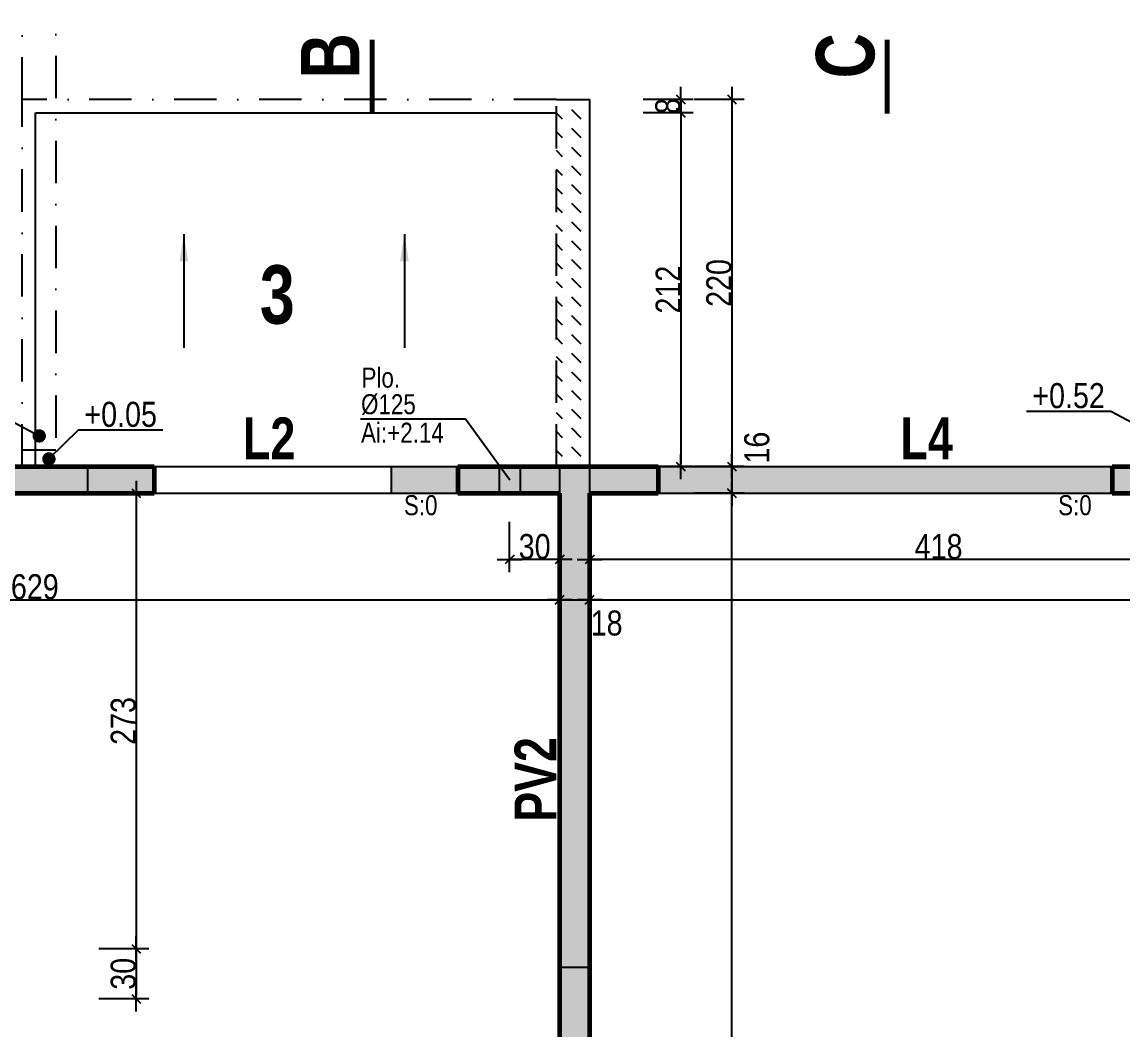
# Model space of a CAD drawing. Header units: millimetres. Extents: x -1734 to 5256, y -3612 to 588.
# Drawn here: x 633 to 1292, y -659 to -55 of the extents above; entities that cross this region are included whole.
import ezdxf
from ezdxf.enums import TextEntityAlignment as Align

# ---------------------------------------------------------------- set-up
doc = ezdxf.new("R2010")
doc.units = ezdxf.units.MM
doc.linetypes.add('CACHEX2', pattern=[19.05, 12.7, -6.35])
doc.linetypes.add('TIRETPTX2', pattern=[50.8, 25.4, -12.7, 0, -12.7])
for name, color, linetype in [('01_cote_gen', 4, 'Continuous'), ('01_isolant ext', 2, 'TIRETPTX2'), ('01_linteaux', 2, 'Continuous'), ('01_murs_sup', 2, 'CACHEX2'), ('01_poch_murs', 253, 'Continuous'), ('01_poch_poteaux', 250, 'Continuous'), ('01_resv', 32, 'Continuous'), ('01_texte', 230, 'Continuous'), ('AA_COTES', 2, 'Continuous')]:
    doc.layers.add(name, color=color, linetype=linetype)
doc.layers.add('01_murs_coup', color=5, linetype='Continuous', lineweight=60)
doc.styles.add('Arial Narrow', font='ARIALN.TTF')
doc.styles.add('impact', font='impact.ttf')
doc.styles.add('MATTE_TXT', font='arial.ttf')
doc.styles.add('STYLE2', font='ARIALN.TTF')
doc.dimstyles.new('JB50', dxfattribs={"dimscale": 0.1, "dimtxt": 150, "dimasz": 15, "dimexe": 0.1, "dimexo": 0.1, "dimgap": 0.09, "dimtad": 1, "dimdec": 1, "dimdsep": 46, "dimtxsty": 'STYLE2', "dimblk1": 'BOND_G', "dimblk2": 'BOND_D', "dimsah": 1, "dimcen": 1.5, "dimdle": 0.01, "dimse1": 1, "dimse2": 1, "dimclrd": 4, "dimclre": 2, "dimclrt": 6, "dimazin": 2, "dimtfac": 2.333333, "dimtdec": 1, "dimtix": 1, "dimtmove": 2, "dimatfit": 3, "dimldrblk": 'BOND_G', "dimfxl": 1, "dimtolj": 1, "dimtzin": 0, "dimarcsym": 0})
pattern_1 = [(135, (-68736.468, 24963.4096), (-11.22532015, 9e-16), [7.9375, -7.9375])]

# ---------------------------------------------------------------- blocks, each defined once
blk = doc.blocks.new('BOND_G')
at = {"layer": 'AA_COTES', "color": 0}
for p, q in [((0, -5), (0, 15)), ((5, 0), (-5, 0)), ((1.77, 1.77), (-1.77, -1.77))]:
    blk.add_line(p, q, dxfattribs=at)
blk = doc.blocks.new('BOND_D')
at = {"layer": 'AA_COTES', "color": 0}
for p, q in [((0, 5), (0, -15)), ((5, 0), (-5, 0)), ((-1.77, -1.77), (1.77, 1.77))]:
    blk.add_line(p, q, dxfattribs=at)
blk = doc.blocks.new('*D24')
at = {"layer": '01_cote_gen', "color": 4, "lineweight": -2, "transparency": 16777216}
blk.add_line((327.23, -401.49), (953.23, -401.49), dxfattribs=at)
at = {"layer": 'DEFPOINTS', "color": 0}
for p in [(954.73, -401.49), (325.73, -427.04), (954.73, -427.04)]:
    blk.add_point(p, dxfattribs=at)
at = {"layer": '01_cote_gen', "color": 4, "lineweight": -2, "transparency": 16777216, "xscale": 1.5, "yscale": 1.5, "zscale": 1.5, "rotation": 180}
blk.add_blockref('BOND_G', (325.73, -401.49), dxfattribs=at)
at = {"layer": '01_cote_gen', "color": 4, "lineweight": -2, "transparency": 16777216, "xscale": 1.5, "yscale": 1.5, "zscale": 1.5}
blk.add_blockref('BOND_D', (954.73, -401.49), dxfattribs=at)
at = {"layer": '01_cote_gen', "color": 6, "transparency": 16777216, "insert": (640.23, -393.82), "char_height": 15, "attachment_point": 5, "style": 'STYLE2'}
blk.add_mtext('\\A1;629', dxfattribs=at)
blk = doc.blocks.new('*D25')
at = {"layer": '01_cote_gen', "color": 4, "lineweight": -2, "transparency": 16777216}
blk.add_line((956.23, -401.49), (971.23, -401.49), dxfattribs=at)
at = {"layer": 'DEFPOINTS', "color": 0}
for p in [(972.73, -401.49), (954.73, -423.99), (972.73, -423.99)]:
    blk.add_point(p, dxfattribs=at)
at = {"layer": '01_cote_gen', "color": 4, "lineweight": -2, "transparency": 16777216, "xscale": 1.5, "yscale": 1.5, "zscale": 1.5, "rotation": 180}
blk.add_blockref('BOND_G', (954.73, -401.49), dxfattribs=at)
at = {"layer": '01_cote_gen', "color": 4, "lineweight": -2, "transparency": 16777216, "xscale": 1.5, "yscale": 1.5, "zscale": 1.5}
blk.add_blockref('BOND_D', (972.73, -401.49), dxfattribs=at)
at = {"layer": '01_cote_gen', "color": 6, "transparency": 16777216, "insert": (982.83, -415.56), "char_height": 15, "attachment_point": 5, "style": 'STYLE2'}
blk.add_mtext('\\A1;18', dxfattribs=at)
blk = doc.blocks.new('*D26')
at = {"layer": '01_cote_gen', "color": 4, "lineweight": -2, "transparency": 16777216}
blk.add_line((974.23, -401.49), (1720.23, -401.49), dxfattribs=at)
at = {"layer": 'DEFPOINTS', "color": 0}
for p in [(1721.73, -401.49), (972.73, -423.99), (1721.73, -423.99)]:
    blk.add_point(p, dxfattribs=at)
at = {"layer": '01_cote_gen', "color": 4, "lineweight": -2, "transparency": 16777216, "xscale": 1.5, "yscale": 1.5, "zscale": 1.5, "rotation": 180}
blk.add_blockref('BOND_G', (972.73, -401.49), dxfattribs=at)
at = {"layer": '01_cote_gen', "color": 4, "lineweight": -2, "transparency": 16777216, "xscale": 1.5, "yscale": 1.5, "zscale": 1.5}
blk.add_blockref('BOND_D', (1721.73, -401.49), dxfattribs=at)
at = {"layer": '01_cote_gen', "color": 6, "transparency": 16777216, "insert": (1347.23, -393.82), "char_height": 15, "attachment_point": 5, "style": 'STYLE2'}
blk.add_mtext('\\A1;749', dxfattribs=at)
blk = doc.blocks.new('*D197')
at = {"layer": '01_cote_gen', "color": 4, "lineweight": -2, "transparency": 16777216}
blk.add_line((311.23, 38.83), (639.23, 38.83), dxfattribs=at)
at = {"layer": 'DEFPOINTS', "color": 0}
for p in [(640.73, 38.83), (640.73, -39.67), (309.73, -251.67)]:
    blk.add_point(p, dxfattribs=at)
at = {"layer": '01_cote_gen', "color": 4, "lineweight": -2, "transparency": 16777216, "xscale": 1.5, "yscale": 1.5, "zscale": 1.5, "rotation": 180}
blk.add_blockref('BOND_G', (309.73, 38.83), dxfattribs=at)
at = {"layer": '01_cote_gen', "color": 4, "lineweight": -2, "transparency": 16777216, "xscale": 1.5, "yscale": 1.5, "zscale": 1.5}
blk.add_blockref('BOND_D', (640.73, 38.83), dxfattribs=at)
at = {"layer": '01_cote_gen', "color": 6, "transparency": 16777216, "insert": (475.23, 46.5), "char_height": 15, "attachment_point": 5, "style": 'STYLE2'}
blk.add_mtext('\\A1;331', dxfattribs=at)
blk = doc.blocks.new('*D201')
at = {"layer": '01_cote_gen', "color": 4, "lineweight": -2, "transparency": 16777216}
blk.add_line((1057.85, -103.19), (1057.85, -320.19), dxfattribs=at)
at = {"layer": 'DEFPOINTS', "color": 0}
for p in [(972.73, -101.69), (995.34, -321.69), (1057.85, -321.69)]:
    blk.add_point(p, dxfattribs=at)
at = {"layer": '01_cote_gen', "color": 4, "lineweight": -2, "transparency": 16777216, "xscale": 1.5, "yscale": 1.5, "zscale": 1.5}
for name, p, rotation in [('BOND_G', (1057.85, -101.69), 90), ('BOND_D', (1057.85, -321.69), 270)]:
    blk.add_blockref(name, p, dxfattribs=dict(at, rotation=rotation))
at = {"layer": '01_cote_gen', "color": 6, "transparency": 16777216, "insert": (1050.18, -211.69), "char_height": 15, "attachment_point": 5, "rotation": 90, "style": 'STYLE2'}
blk.add_mtext('\\A1;220', dxfattribs=at)
blk = doc.blocks.new('*D452')
at = {"layer": '01_cote_gen', "color": 4, "lineweight": -2, "transparency": 16777216}
for p, q in [((1027.25, -100.19), (1027.25, -98.69)), ((1027.25, -109.69), (1027.25, -101.69)), ((1027.25, -111.19), (1027.25, -112.69))]:
    blk.add_line(p, q, dxfattribs=at)
at = {"layer": 'DEFPOINTS', "color": 0}
for p in [(972.73, -101.69), (1027.25, -101.69), (952.73, -109.69)]:
    blk.add_point(p, dxfattribs=at)
at = {"layer": '01_cote_gen', "color": 4, "lineweight": -2, "transparency": 16777216, "xscale": 1.5, "yscale": 1.5, "zscale": 1.5}
for name, p, rotation in [('BOND_D', (1027.25, -101.69), 270), ('BOND_G', (1027.25, -109.69), 90)]:
    blk.add_blockref(name, p, dxfattribs=dict(at, rotation=rotation))
at = {"layer": '01_cote_gen', "color": 6, "transparency": 16777216, "insert": (1019.58, -105.69), "char_height": 15, "attachment_point": 5, "rotation": 90, "style": 'STYLE2'}
blk.add_mtext('\\A1;8', dxfattribs=at)
blk = doc.blocks.new('*D453')
at = {"layer": '01_cote_gen', "color": 4, "lineweight": -2, "transparency": 16777216}
blk.add_line((1027.25, -111.19), (1027.25, -320.19), dxfattribs=at)
at = {"layer": 'DEFPOINTS', "color": 0}
for p in [(1004.75, -109.69), (1004.75, -321.69), (1027.25, -321.69)]:
    blk.add_point(p, dxfattribs=at)
at = {"layer": '01_cote_gen', "color": 4, "lineweight": -2, "transparency": 16777216, "xscale": 1.5, "yscale": 1.5, "zscale": 1.5}
for name, p, rotation in [('BOND_G', (1027.25, -109.69), 90), ('BOND_D', (1027.25, -321.69), 270)]:
    blk.add_blockref(name, p, dxfattribs=dict(at, rotation=rotation))
at = {"layer": '01_cote_gen', "color": 6, "transparency": 16777216, "insert": (1019.71, -215.69), "char_height": 15, "attachment_point": 5, "rotation": 90, "style": 'STYLE2'}
blk.add_mtext('\\A1;212', dxfattribs=at)
blk = doc.blocks.new('*D537')
at = {"layer": '01_cote_gen', "color": 4, "lineweight": -2, "transparency": 16777216}
blk.add_line((615.66, -1029.18), (615.66, -339.19), dxfattribs=at)
at = {"layer": 'DEFPOINTS', "color": 0}
for p in [(615.66, -337.69), (653.73, -337.69), (638.16, -1030.68)]:
    blk.add_point(p, dxfattribs=at)
at = {"layer": '01_cote_gen', "color": 4, "lineweight": -2, "transparency": 16777216, "xscale": 1.5, "yscale": 1.5, "zscale": 1.5}
for name, p, rotation in [('BOND_D', (615.66, -337.69), 90), ('BOND_G', (615.66, -1030.68), 270)]:
    blk.add_blockref(name, p, dxfattribs=dict(at, rotation=rotation))
at = {"layer": '01_cote_gen', "color": 6, "transparency": 16777216, "insert": (608, -684.19), "char_height": 15, "attachment_point": 5, "rotation": 90, "style": 'STYLE2'}
blk.add_mtext('\\A1;693', dxfattribs=at)
blk = doc.blocks.new('*D545')
at = {"layer": '01_cote_gen', "color": 4, "lineweight": -2, "transparency": 16777216}
blk.add_line((1057.85, -323.19), (1057.85, -336.19), dxfattribs=at)
at = {"layer": 'DEFPOINTS', "color": 0}
for p in [(1073.4, -321.69), (1057.85, -337.69), (1073.4, -337.69)]:
    blk.add_point(p, dxfattribs=at)
at = {"layer": '01_cote_gen', "color": 4, "lineweight": -2, "transparency": 16777216, "xscale": 1.5, "yscale": 1.5, "zscale": 1.5}
for name, p, rotation in [('BOND_G', (1057.85, -321.69), 90), ('BOND_D', (1057.85, -337.69), 270)]:
    blk.add_blockref(name, p, dxfattribs=dict(at, rotation=rotation))
at = {"layer": '01_cote_gen', "color": 6, "transparency": 16777216, "insert": (1072.9, -310.37), "char_height": 15, "attachment_point": 5, "rotation": 90, "style": 'STYLE2'}
blk.add_mtext('\\A1;16', dxfattribs=at)
blk = doc.blocks.new('*D546')
at = {"layer": '01_cote_gen', "color": 4, "lineweight": -2, "transparency": 16777216}
blk.add_line((1057.85, -1029.18), (1057.85, -339.19), dxfattribs=at)
at = {"layer": 'DEFPOINTS', "color": 0}
for p in [(1057.85, -337.69), (1082.21, -337.69), (1051.06, -1030.68)]:
    blk.add_point(p, dxfattribs=at)
at = {"layer": '01_cote_gen', "color": 4, "lineweight": -2, "transparency": 16777216, "xscale": 1.5, "yscale": 1.5, "zscale": 1.5}
for name, p, rotation in [('BOND_D', (1057.85, -337.69), 90), ('BOND_G', (1057.85, -1030.68), 270)]:
    blk.add_blockref(name, p, dxfattribs=dict(at, rotation=rotation))
at = {"layer": '01_cote_gen', "color": 6, "transparency": 16777216, "insert": (1050.18, -684.19), "char_height": 15, "attachment_point": 5, "rotation": 90, "style": 'STYLE2'}
blk.add_mtext('\\A1;693', dxfattribs=at)
blk = doc.blocks.new('*D673')
at = {"layer": '01_cote_gen', "color": 4, "lineweight": -2, "transparency": 16777216}
blk.add_line((700.98, -339.19), (700.98, -609.17), dxfattribs=at)
at = {"layer": 'DEFPOINTS', "color": 0}
for p in [(684.85, -337.69), (596.5, -610.67), (700.98, -610.67)]:
    blk.add_point(p, dxfattribs=at)
at = {"layer": '01_cote_gen', "color": 4, "lineweight": -2, "transparency": 16777216, "xscale": 1.5, "yscale": 1.5, "zscale": 1.5}
for name, p, rotation in [('BOND_G', (700.98, -337.69), 90), ('BOND_D', (700.98, -610.67), 270)]:
    blk.add_blockref(name, p, dxfattribs=dict(at, rotation=rotation))
at = {"layer": '01_cote_gen', "color": 6, "transparency": 16777216, "insert": (693.31, -474.18), "char_height": 15, "attachment_point": 5, "rotation": 90, "style": 'STYLE2'}
blk.add_mtext('\\A1;273', dxfattribs=at)
blk = doc.blocks.new('*D674')
at = {"layer": '01_cote_gen', "color": 4, "lineweight": -2, "transparency": 16777216}
blk.add_line((700.98, -612.17), (700.98, -639.17), dxfattribs=at)
at = {"layer": 'DEFPOINTS', "color": 0}
for p in [(596.5, -610.67), (596.5, -640.67), (700.98, -640.67)]:
    blk.add_point(p, dxfattribs=at)
at = {"layer": '01_cote_gen', "color": 4, "lineweight": -2, "transparency": 16777216, "xscale": 1.5, "yscale": 1.5, "zscale": 1.5}
for name, p, rotation in [('BOND_G', (700.98, -610.67), 90), ('BOND_D', (700.98, -640.67), 270)]:
    blk.add_blockref(name, p, dxfattribs=dict(at, rotation=rotation))
at = {"layer": '01_cote_gen', "color": 6, "transparency": 16777216, "insert": (693.31, -625.67), "char_height": 15, "attachment_point": 5, "rotation": 90, "style": 'STYLE2'}
blk.add_mtext('\\A1;30', dxfattribs=at)
blk = doc.blocks.new('*D675')
at = {"layer": '01_cote_gen', "color": 4, "lineweight": -2, "transparency": 16777216}
blk.add_line((953.23, -377.4), (926.2, -377.4), dxfattribs=at)
at = {"layer": 'DEFPOINTS', "color": 0}
for p in [(924.7, -329.69), (954.73, -353.35), (924.7, -377.4)]:
    blk.add_point(p, dxfattribs=at)
at = {"layer": '01_cote_gen', "color": 4, "lineweight": -2, "transparency": 16777216, "xscale": 1.5, "yscale": 1.5, "zscale": 1.5, "rotation": 180}
blk.add_blockref('BOND_D', (924.7, -377.4), dxfattribs=at)
at = {"layer": '01_cote_gen', "color": 4, "lineweight": -2, "transparency": 16777216, "xscale": 1.5, "yscale": 1.5, "zscale": 1.5}
blk.add_blockref('BOND_G', (954.73, -377.4), dxfattribs=at)
at = {"layer": '01_cote_gen', "color": 6, "transparency": 16777216, "insert": (939.72, -369.73), "char_height": 15, "attachment_point": 5, "style": 'STYLE2'}
blk.add_mtext('\\A1;30', dxfattribs=at)
blk = doc.blocks.new('*D676')
at = {"layer": '01_cote_gen', "color": 4, "lineweight": -2, "transparency": 16777216}
blk.add_line((1389.28, -377.4), (974.23, -377.4), dxfattribs=at)
at = {"layer": 'DEFPOINTS', "color": 0}
for p in [(1390.78, -329.69), (972.73, -364.08), (972.73, -377.4)]:
    blk.add_point(p, dxfattribs=at)
at = {"layer": '01_cote_gen', "color": 4, "lineweight": -2, "transparency": 16777216, "xscale": 1.5, "yscale": 1.5, "zscale": 1.5, "rotation": 180}
blk.add_blockref('BOND_D', (972.73, -377.4), dxfattribs=at)
at = {"layer": '01_cote_gen', "color": 4, "lineweight": -2, "transparency": 16777216, "xscale": 1.5, "yscale": 1.5, "zscale": 1.5}
blk.add_blockref('BOND_G', (1390.78, -377.4), dxfattribs=at)
at = {"layer": '01_cote_gen', "color": 6, "transparency": 16777216, "insert": (1181.76, -369.73), "char_height": 15, "attachment_point": 5, "style": 'STYLE2'}
blk.add_mtext('\\A1;418', dxfattribs=at)

msp = doc.modelspace()

# ---------------------------------------------------------------- hatches: boundary and pattern name
at = {"layer": '01_murs_sup'}
h = msp.add_hatch(dxfattribs=at)
h.set_pattern_fill('DASH', color=256, scale=2.5, angle=135)
h.set_pattern_definition(pattern_1)
h.paths.add_polyline_path([(2263.73, 314.3), (2245.73, 314.3), (2245.73, 215.3), (2263.73, 215.3)])
h.paths.add_polyline_path([(2263.73, 125.3), (2245.73, 125.3), (2245.73, 67.3), (2263.73, 67.3)])
h.paths.add_polyline_path([(2263.73, -22.7), (2245.73, -22.7), (2245.73, -161.7), (2263.73, -161.7)])
h.paths.add_polyline_path([(2405.73, 314.3), (2387.73, 314.3), (2387.73, 215.3), (2405.73, 215.3)])
h.paths.add_polyline_path([(2405.73, 125.3), (2387.73, 125.3), (2387.73, 67.3), (2405.73, 67.3)])
h.paths.add_polyline_path([(2405.73, -22.7), (2387.73, -22.7), (2387.73, -161.7), (2405.73, -161.7)])
h.paths.add_polyline_path([(2057.73, -321.69), (1717.73, -321.69), (1625.73, -321.69), (1625.73, -337.69), (2039.73, -337.69), (2039.73, -654.68), (1721.73, -654.68), (1721.73, -995.68), (1678.73, -995.68), (1678.73, -1030.68), (1298.73, -1030.68), (1298.73, -1048.68), (1696.73, -1048.68), (1696.73, -1013.68), (2039.73, -1013.68), (2039.73, -1048.68), (2057.73, -1048.68), (2057.73, -990.68), (2039.73, -990.68), (2039.73, -995.68), (1739.73, -995.68), (1739.73, -672.68), (2039.73, -672.68), (2039.73, -857.68), (2057.73, -857.68)])
h.paths.add_polyline_path([(1353.73, -321.69), (952.73, -321.69), (853.73, -321.69), (853.73, -337.69), (954.73, -337.69), (954.73, -1030.68), (830.73, -1030.68), (830.73, -1048.68), (1196.73, -1048.68), (1196.73, -1030.68), (972.73, -1030.68), (972.73, -337.69), (1353.73, -337.69)])
h = msp.add_hatch(dxfattribs=at)
h.set_pattern_fill('DASH', color=256, scale=2.5, angle=135)
h.set_pattern_definition([(135, (-60861.466, 28600.782), (-11.22532015, 9e-16), [7.9375, -7.9375])])
h.paths.add_polyline_path([(972.73, -101.69), (952.73, -101.69), (952.73, -321.69), (972.73, -321.69)])
h = msp.add_hatch(dxfattribs=at)
h.set_pattern_fill('DASH', color=256, scale=2.5, angle=135)
h.set_pattern_definition(pattern_1)
h.paths.add_polyline_path([(283.74, -1885.7), (89.74, -1885.7), (89.74, -1740.66), (73.74, -1740.66), (73.74, -1901.7), (283.74, -1901.7)])
h.paths.add_polyline_path([(89.74, -1190.7), (713.73, -1190.7), (713.73, -1172.7), (690.73, -1172.7), (690.73, -1048.68), (728.73, -1048.68), (728.73, -1030.68), (672.73, -1030.68), (672.73, -1172.7), (325.73, -1172.7), (325.73, -337.69), (671.73, -337.69), (671.73, -321.69), (309.73, -321.69), (309.73, -1172.7), (73.74, -1172.7), (73.74, -1643.66), (89.74, -1643.66)])
at = {"layer": '01_poch_murs'}
h = msp.add_hatch(dxfattribs=at)
h.set_pattern_fill('ANSI32', color=256, scale=5)
h.paths.add_polyline_path([(4093.73, -1048.68), (3639.73, -1048.68), (3639.73, -1065.68), (3629.73, -1065.68), (3629.73, -1048.68), (3489.73, -1048.68), (3387.73, -1048.68), (3128.73, -1048.68), (3128.73, -988.68), (2960.73, -988.68), (2960.73, -1048.68), (2810.73, -1048.68), (2708.73, -1048.68), (2387.73, -1048.68), (2387.73, -337.69), (2260.73, -337.69), (2260.73, -343.69), (2250.73, -343.69), (2250.73, -337.69), (2167.73, -337.69), (2167.73, -343.69), (2167.73, -349.69), (2257.72, -349.69, -0.414214), (2167.73, -439.68), (2167.73, -445.68), (2167.73, -451.68), (2250.73, -451.68), (2250.73, -445.68), (2260.73, -445.68), (2260.73, -451.68), (2260.73, -672.68), (2242.73, -672.68), (2077.73, -672.68), (2077.73, -857.68), (2077.73, -864.68), (2087.73, -864.68, -0.213422), (2077.73, -887.04), (2077.73, -896.93, -0.350001), (2147.73, -984.68), (2077.73, -984.68), (2077.73, -990.68), (2077.73, -1048.68), (2059.73, -1048.68), (2059.73, -1172.68), (2332.73, -1172.68), (2387.73, -1172.68), (2701.73, -1172.68), (3387.73, -1172.68), (3489.73, -1172.68), (3629.73, -1172.68), (3629.73, -1167.68), (3639.73, -1167.68), (3639.73, -1172.68), (4093.73, -1172.68)])
h.paths.add_polyline_path([(4768.73, -1066.7), (4768.73, -1048.68), (4523.73, -1048.68), (4111.73, -1048.68), (4111.73, -1172.68), (4349.73, -1172.68), (4451.73, -1172.68), (4768.73, -1172.68), (4768.73, -1168.7)])
h.paths.add_polyline_path([(2057.73, -1048.68), (2039.73, -1048.68), (2039.73, -1013.68), (1696.73, -1013.68), (1696.73, -1048.68), (1414.73, -1048.68), (1363.73, -1048.68), (1363.73, -1155.16), (1363.73, -1172.74), (1414.73, -1172.74), (2057.73, -1172.74)])
h.paths.add_polyline_path([(1363.73, -1048.68), (1312.73, -1048.68), (830.73, -1048.68), (728.73, -1048.68), (690.73, -1048.68), (690.73, -1172.7), (711.73, -1172.7), (713.73, -1172.7), (813.73, -1172.72), (1323.73, -1172.74), (1363.73, -1172.74), (1363.73, -1155.16), (1363.73, -1149.88)])
h.paths.add_polyline_path([(2387.73, -161.7), (2387.73, -22.7), (2387.73, 67.3), (2387.73, 125.3), (2387.73, 215.3), (2387.73, 296.3), (2263.73, 296.3), (2263.73, 215.3), (2263.73, 125.3), (2263.73, 67.3), (2263.73, -22.7), (2263.73, -161.7), (2263.73, -311.7), (2263.73, -321.69), (2387.73, -321.69), (2387.73, -311.7)])
h.paths.add_polyline_path([(2387.73, -321.69), (2263.73, -321.69), (2263.73, -337.69), (2387.73, -337.69)])
h = msp.add_hatch(color=256, dxfattribs=at)
h.dxf.hatch_style = 1
h.paths.add_polyline_path([(1915.73, -321.69), (1536.73, -321.69), (1536.73, -337.69), (1721.73, -337.69), (1721.73, -995.68), (1678.73, -995.68), (1678.73, -1030.68), (1414.73, -1030.68), (1414.73, -1048.68), (1696.73, -1048.68), (1696.73, -1013.68), (2039.73, -1013.68), (2039.73, -1048.68), (2057.73, -1048.68), (2057.73, -990.68), (2039.73, -990.68), (2039.73, -995.68), (1739.73, -995.68), (1739.73, -672.68), (2039.73, -672.68), (2039.73, -857.68), (2057.73, -857.68), (2057.73, -469.68), (2039.73, -469.68), (2039.73, -654.68), (1739.73, -654.68), (1739.73, -337.69), (1915.73, -337.69)])
h.paths.add_polyline_path([(2057.73, -321.69), (2010.73, -321.69), (2010.73, -337.69), (2057.73, -337.69)], flags=17)
h.paths.add_polyline_path([(1439.73, -321.69), (1285.73, -321.69), (1285.73, -337.69), (1439.73, -337.69)])
h.paths.add_polyline_path([(1013.73, -321.69), (972.73, -321.69), (972.73, -337.69), (1013.73, -337.69)])
h.paths.add_polyline_path([(954.73, -321.69), (893.73, -321.69), (893.73, -337.69), (954.73, -337.69)])
h.paths.add_polyline_path([(711.73, -321.69), (595.73, -321.69), (595.73, -337.69), (711.73, -337.69)])
h.paths.add_polyline_path([(405.73, -321.69), (309.73, -321.69), (309.73, -683.69), (325.73, -683.69), (325.73, -337.69), (405.73, -337.69)])
h = msp.add_hatch(color=256, dxfattribs=at)
h.dxf.hatch_style = 1
h.paths.add_polyline_path([(972.73, -621.69), (954.73, -621.69), (954.73, -1030.68), (830.73, -1030.68), (830.73, -1048.68), (1312.73, -1048.68), (1312.73, -1030.68), (972.73, -1030.68)])
h.paths.add_polyline_path([(325.73, -760.69), (309.73, -760.69), (309.73, -839.69), (325.73, -839.69)])
h.paths.add_polyline_path([(325.73, -1031.69), (309.73, -1031.69), (309.73, -1172.7), (325.73, -1172.7)])
h.paths.add_polyline_path([(690.73, -1048.68), (728.73, -1048.68), (728.73, -1030.68), (672.73, -1030.68), (672.73, -1172.7), (690.73, -1172.7)])
h.paths.add_polyline_path([(2057.73, -1172.74), (1414.73, -1172.74), (1414.73, -1190.74), (2039.73, -1190.74), (2039.73, -1885.7), (1890.74, -1885.7), (1890.74, -1901.7), (2057.73, -1901.7)])
h.paths.add_polyline_path([(2077.73, -990.68), (2059.73, -990.68), (2059.73, -1048.68), (2077.73, -1048.68)])
h.paths.add_polyline_path([(2077.73, -469.68), (2242.73, -469.68), (2242.73, -672.68), (2260.73, -672.68), (2260.73, -451.68), (2167.73, -451.68), (2167.73, -445.68), (2157.73, -445.68), (2157.73, -451.68), (2059.73, -451.68), (2059.73, -857.68), (2077.73, -857.68)])
h.paths.add_polyline_path([(2405.73, -337.69), (2387.73, -337.69), (2387.73, -1048.68), (2708.73, -1048.68), (2708.73, -1030.68), (2405.73, -1030.68)])
h.paths.add_polyline_path([(2483.73, -321.69), (2405.73, -321.69), (2405.73, -337.69), (2483.73, -337.69)])
at = {"layer": '01_poch_poteaux'}
h = msp.add_hatch(color=256, dxfattribs=at)
h.dxf.hatch_style = 1
h.paths.add_polyline_path([(972.73, -337.69), (972.73, -321.69), (954.73, -321.69), (954.73, -337.69), (954.73, -621.69), (972.73, -621.69)])

# ---------------------------------------------------------------- linework, layer by layer
at = {"layer": '01_isolant ext'}
for p, q in [((632.73, -101.69), (632.73, 314.51)), ((652.73, -24.67), (652.73, -321.69)), ((632.73, -321.69), (632.73, -101.69)), ((952.73, -101.69), (632.73, -101.69))]:
    msp.add_line(p, q, dxfattribs=at)
at = {"layer": '01_linteaux'}
for p, q in [((952.73, -101.69), (972.73, -101.69)), ((972.73, -321.69), (972.73, -101.69)), ((640.73, -109.69), (952.73, -109.69)), ((640.73, -321.69), (640.73, -109.69)), ((632.73, -311.69), (652.73, -311.69)), ((711.73, -321.69), (893.73, -321.69)), ((1013.73, -321.69), (1285.73, -321.69)), ((711.73, -337.69), (893.73, -337.69)), ((1013.73, -337.69), (1285.73, -337.69))]:
    msp.add_line(p, q, dxfattribs=at)
at = {"layer": '01_murs_coup'}
for p, q in [((595.73, -321.69), (711.73, -321.69)), ((711.73, -321.69), (711.73, -337.69)), ((893.73, -321.69), (893.73, -337.69)), ((893.73, -321.69), (1013.73, -321.69)), ((1013.73, -321.69), (1013.73, -337.69)), ((1285.73, -321.69), (1285.73, -337.69)), ((1285.73, -321.69), (1439.73, -321.69)), ((595.73, -337.69), (711.73, -337.69)), ((893.73, -337.69), (954.73, -337.69)), ((954.73, -1030.68), (954.73, -337.69)), ((972.73, -1030.68), (972.73, -337.69)), ((972.73, -337.69), (1013.73, -337.69)), ((1285.73, -337.69), (1439.73, -337.69))]:
    msp.add_line(p, q, dxfattribs=at)
at = {"layer": '01_murs_sup', "ltscale": 2}
for p, q in [((952.73, -321.69), (952.73, -101.69)), ((952.73, -101.69), (972.73, -101.69)), ((952.73, -321.69), (952.73, -101.69)), ((972.73, -321.69), (972.73, -101.69)), ((309.73, -321.69), (671.73, -321.69)), ((671.73, -321.69), (671.73, -337.69)), ((853.73, -321.69), (853.73, -337.69)), ((853.73, -321.69), (952.73, -321.69)), ((952.73, -321.69), (1353.73, -321.69)), ((325.73, -337.69), (671.73, -337.69)), ((853.73, -337.69), (954.73, -337.69)), ((954.73, -1030.68), (954.73, -337.69)), ((972.73, -1030.68), (972.73, -337.69)), ((972.73, -337.69), (1353.73, -337.69))]:
    msp.add_line(p, q, dxfattribs=at)
at = {"layer": '01_poch_murs'}
for p, q in [((954.73, -337.69), (954.73, -321.69)), ((972.73, -337.69), (972.73, -321.69)), ((954.73, -621.69), (972.73, -621.69))]:
    msp.add_line(p, q, dxfattribs=at)
at = {"layer": '01_resv'}
for p, q in [((835.43, -293.07), (898.38, -293.07)), ((898.38, -293.07), (924.8, -329.59)), ((918.45, -321.69), (918.45, -337.69)), ((930.95, -321.69), (930.95, -337.69))]:
    msp.add_line(p, q, dxfattribs=at)
msp.add_solid([(918.45, -321.69), (918.45, -337.69), (930.95, -337.69), (930.95, -321.69)], dxfattribs=at)
at = {"layer": '01_texte'}
for p, q in [((729.52, -182.38), (729.52, -250.63)), ((861.68, -182.38), (861.68, -250.63)), ((614.9, -288.45), (642.87, -303.34)), ((1234.34, -288.45), (1284.9, -288.45)), ((1284.9, -288.45), (1312.87, -303.34)), ((666.37, -299.65), (648.66, -317.13)), ((666.37, -299.65), (716.93, -299.65))]:
    msp.add_line(p, q, dxfattribs=at)
at = {"layer": '01_texte', "const_width": 3}
for points in [[(842.28, -65.91), (842.28, -110.16)], [(1150.92, -65.91), (1150.92, -110.16)]]:
    msp.add_lwpolyline(points, dxfattribs=at)
at = {"layer": '01_texte', "const_width": 4}
for points in [[(640.87, -303.34, 1), (644.87, -303.34, 1)], [(646.66, -317.13, 1), (650.66, -317.13, 1)]]:
    msp.add_lwpolyline(points, format="xyb", close=True, dxfattribs=at)
at = {"layer": '01_texte'}
for points in [[(729.52, -182.38), (726.91, -198.82), (729.52, -198.82)], [(729.52, -182.38), (732.13, -198.82), (729.52, -198.82)], [(861.68, -182.38), (859.07, -198.82), (861.68, -198.82)], [(861.68, -182.38), (864.29, -198.82), (861.68, -198.82)]]:
    msp.add_solid(points, dxfattribs=at)

# ---------------------------------------------------------------- texts
at = {"layer": '01_resv', "style": 'MATTE_TXT', "width": 0.8}
for s, p in [('Plo.', (835.98, -278)), ('%%C125', (835.7, -293.93)), ('Ai:+2.14', (835.7, -311.01))]:
    msp.add_text(s, height=12, dxfattribs=at).set_placement(p, align=Align.BOTTOM_LEFT)
at = {"layer": '01_texte', "style": 'impact'}
for s, height, p in [('B', 35, (845.13, -75.57)), ('C', 35, (1153.77, -75.57)), ('PV2', 25, (960.19, -509.18))]:
    msp.add_text(s, height=height, rotation=90, dxfattribs=at).set_placement(p, align=Align.BOTTOM_CENTER)
msp.add_text('3', height=35, dxfattribs=at).set_placement((785.51, -218.56), align=Align.MIDDLE_CENTER)
at = {"layer": '01_texte', "style": 'Arial Narrow'}
for s, p in [('+0.52', (1237.9, -286.7)), ('+0.05', (669.93, -297.91))]:
    msp.add_text(s, height=15, dxfattribs=at).set_placement(p)
at = {"layer": '01_texte', "style": 'impact'}
for s, p in [('L2', (780.65, -324.79)), ('L4', (1174.58, -324.79))]:
    msp.add_text(s, height=25, dxfattribs=at).set_placement(p, align=Align.BOTTOM_CENTER)
at = {"layer": '01_texte', "style": 'MATTE_TXT', "width": 0.8}
for p in [(871.44, -354.46), (1263.44, -354.46)]:
    msp.add_text('S:0', height=12, dxfattribs=at).set_placement(p, align=Align.BOTTOM_CENTER)

# ---------------------------------------------------------------- dimensions: what is measured, and where the dimension line sits
at = {"layer": '01_cote_gen'}
for base, p1, p2, picture, middle in [((640.73, 38.83), (309.73, -251.67), (640.73, -39.67), '*D197', (475.23, 46.5)), ((924.7, -377.4), (954.73, -353.35), (924.7, -329.69), '*D675', (939.72, -369.73)), ((972.734, -377.4006), (1390.7802, -329.694), (972.734, -364.0846), '*D676', (1181.7571, -369.733)), ((954.73, -401.49), (325.73, -427.04), (954.73, -427.04), '*D24', (640.23, -393.82)), ((1721.73, -401.49), (972.73, -423.99), (1721.73, -423.99), '*D26', (1347.23, -393.82))]:
    dim = msp.add_linear_dim(base=base, p1=p1, p2=p2, dimstyle='JB50', dxfattribs=at)
    dim.commit()
    dim.dimension.update_dxf_attribs({"geometry": picture, "text_midpoint": middle})
for base, p1, p2, picture, middle in [((1027.25, -101.69), (952.73, -109.69), (972.73, -101.69), '*D452', (1019.58, -105.69)), ((1057.85, -321.69), (972.73, -101.69), (995.34, -321.69), '*D201', (1050.18, -211.69)), ((1027.25, -321.69), (1004.75, -109.69), (1004.75, -321.69), '*D453', (1019.71, -215.69)), ((700.98, -610.67), (684.85, -337.69), (596.5, -610.67), '*D673', (693.31, -474.18)), ((615.66, -337.69), (638.16, -1030.68), (653.73, -337.69), '*D537', (608, -684.19)), ((1057.85, -337.69), (1051.06, -1030.68), (1082.21, -337.69), '*D546', (1050.18, -684.19)), ((700.98, -640.67), (596.5, -610.67), (596.5, -640.67), '*D674', (693.31, -625.67))]:
    dim = msp.add_linear_dim(base=base, p1=p1, p2=p2, angle=90, dimstyle='JB50', dxfattribs=at)
    dim.commit()
    dim.dimension.update_dxf_attribs({"geometry": picture, "text_midpoint": middle})
dim = msp.add_linear_dim(base=(1057.85, -337.69), p1=(1073.4, -321.69), p2=(1073.4, -337.69), angle=90, dimstyle='JB50', dxfattribs=at)
dim.commit()
dim.dimension.update_dxf_attribs({"geometry": '*D545', "text_midpoint": (1072.9, -310.37), "dimtype": 160})
dim = msp.add_linear_dim(base=(972.73, -401.49), p1=(954.73, -423.99), p2=(972.73, -423.99), dimstyle='JB50', dxfattribs=at)
dim.commit()
dim.dimension.update_dxf_attribs({"geometry": '*D25', "text_midpoint": (982.83, -415.56), "dimtype": 160})

doc.saveas('drawing.dxf')
